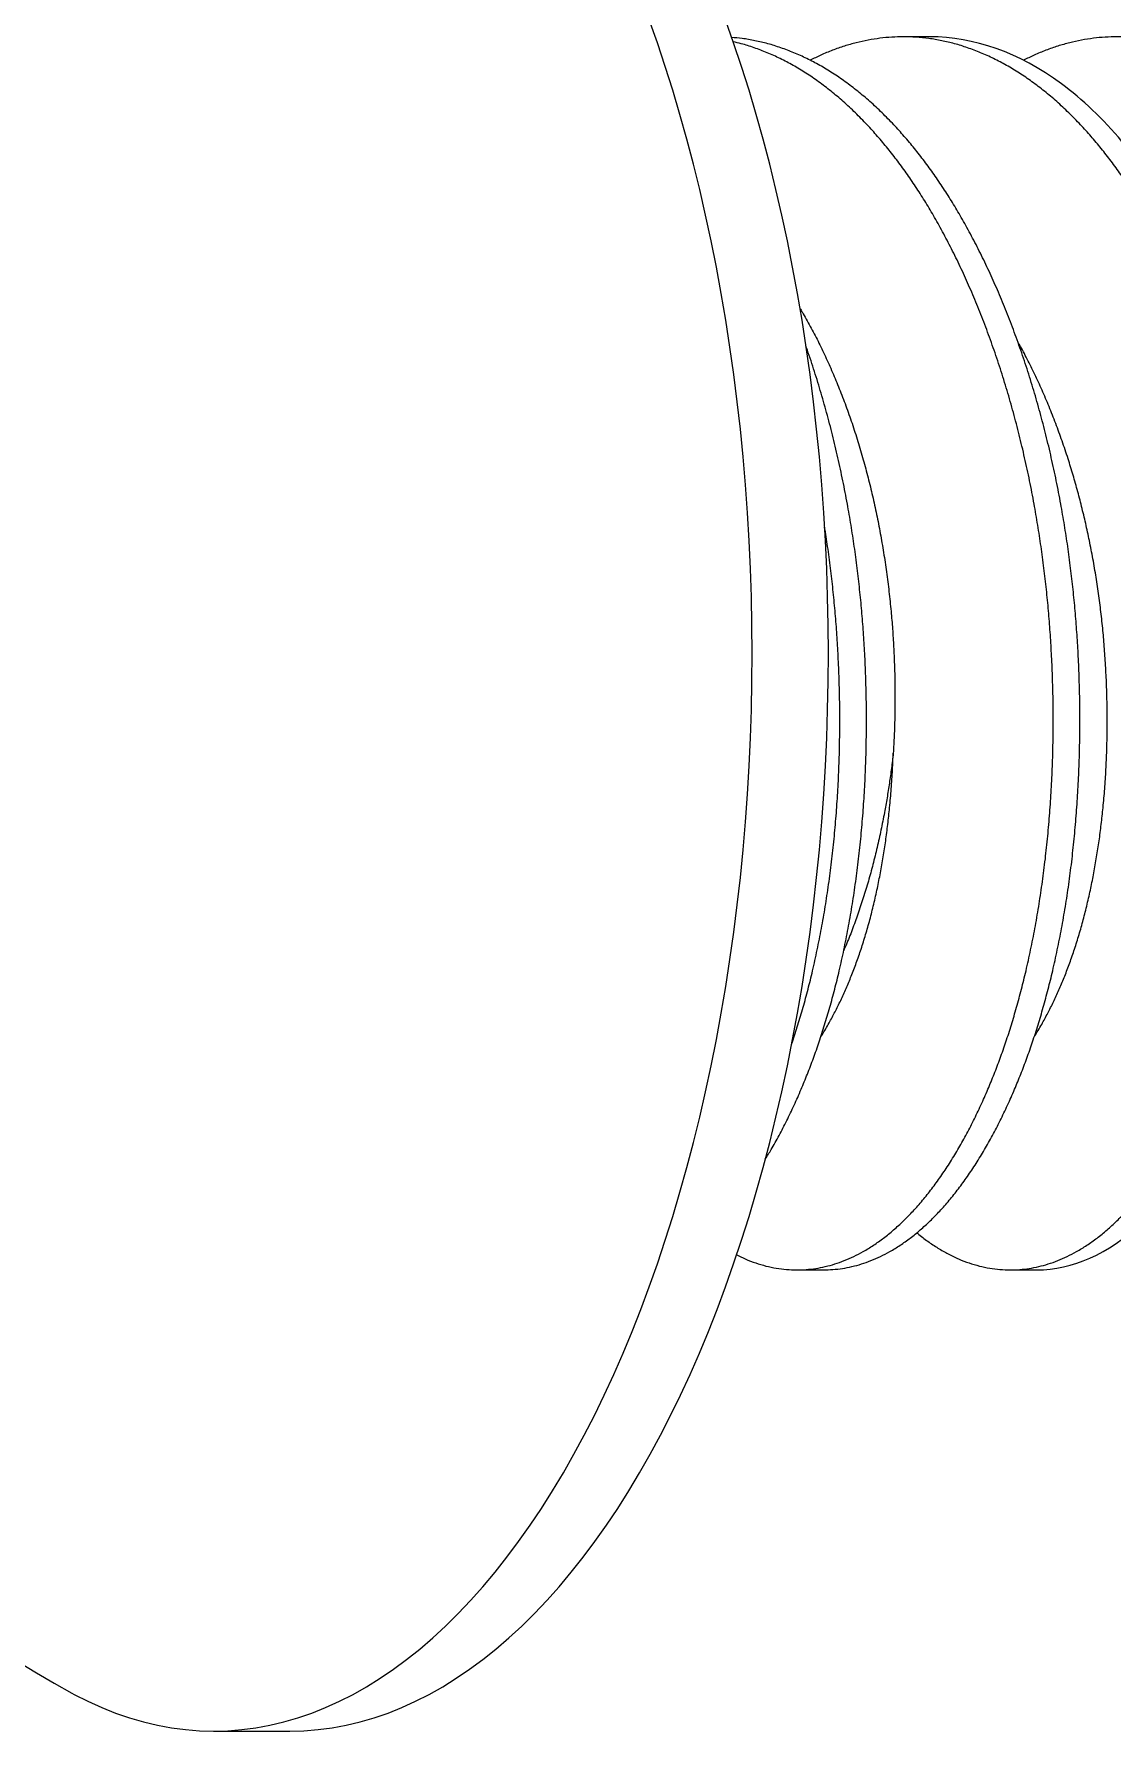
# Model space of a CAD drawing. Header units: inches. Extents: x 0.06 to 2.53, y 0.06 to 1.94.
# Drawn here: x 2.0474 to 2.1568, y 1.682 to 1.854 of the extents above; entities that cross this region are included whole.
import ezdxf

# ---------------------------------------------------------------- set-up
doc = ezdxf.new("R2010")
doc.units = ezdxf.units.IN
doc.header["$LTSCALE"] = 0.23521
doc.header["$MEASUREMENT"] = 0
doc.linetypes.add('SLD-Solid', pattern=[0])

msp = doc.modelspace()

# ---------------------------------------------------------------- linework, layer by layer
at = {"color": 7, "linetype": 'SLD-Solid', "lineweight": 25}
for p, q in [((2.138324429828597, 1.853733443696613), (2.135618042910482, 1.853733443696613)), ((2.124792495238018, 1.728730786440177), (2.127498882156134, 1.728730786440177)), ((2.146443590582945, 1.728730786440177), (2.149149977501061, 1.728730786440177)), ((2.065638609742058, 1.68197979262627), (2.073371143793818, 1.68197979262627))]:
    msp.add_line(p, q, dxfattribs=at)
at = {"color": 7, "linetype": 'SLD-Solid', "lineweight": 25, "flags": 128}
for points in [[(2.120264770963121, 1.791232115068395), (2.120246051941989, 1.794092007465478), (2.120189907707676, 1.796949939835166), (2.120096376738636, 1.799803953493371), (2.119965523136322, 1.802652092441693), (2.119797436581258, 1.805492404707963), (2.119592232271572, 1.808322943684032), (2.119350050844047, 1.811141769459873), (2.119071058277739, 1.813946950153104), (2.118755445780213, 1.816736563233), (2.118403429656513, 1.819508696838099), (2.118015251160905, 1.822261451086499), (2.117591176331539, 1.824992939377943), (2.117131495808122, 1.827701289686796), (2.116636524632723, 1.830384645845041), (2.11610660203386, 1.833041168814405), (2.115542091194012, 1.83566903794674), (2.114943379000712, 1.838266452231808), (2.114310875781391, 1.840831631531602), (2.113645015022159, 1.843362817800362), (2.112946253070723, 1.845858276289458), (2.112215068823618, 1.84831629673629), (2.111451963398005, 1.850735194536425), (2.110657459788224, 1.853113311898138), (2.109832102507363, 1.855449018978578), (2.108976457214076, 1.857740715000785), (2.108091110324904, 1.859986829350776), (2.107176668612383, 1.862185822653973), (2.106233758789185, 1.864336187830208), (2.105263027078602, 1.866436451126601), (2.104265138771661, 1.868485173127601), (2.103240777771161, 1.870480949741483), (2.102190646122965, 1.872422413162648), (2.101115463534847, 1.874308232809045), (2.100015966883249, 1.876137116234087), (2.098892909708253, 1.87790781001243), (2.09774706169715, 1.879619100599006), (2.096579208156929, 1.881269815160727), (2.095390149476073, 1.882858822380289), (2.094180700576005, 1.884385033231515), (2.09295169035259, 1.885847401725724), (2.091703961108042, 1.887244925628597), (2.090438367973662, 1.88857664714706), (2.089155778323764, 1.889841653585703), (2.087857071181231, 1.891039077972303), (2.086543136615064, 1.892168099651998), (2.085214875130382, 1.893227944849724), (2.083873197051259, 1.894217887200523), (2.082519021896832, 1.895137248247357), (2.081153277751111, 1.895985397906088), (2.07977690062691, 1.896761754897304), (2.078390833824361, 1.897465787144705), (2.076996027284413, 1.898097012139756), (2.075593436937797, 1.898654997272374), (2.074184024049877, 1.899139360127422), (2.072768754561842, 1.899549768746794), (2.071348598428707, 1.899885941856923), (2.069924528954546, 1.90014764906155), (2.068497522125444, 1.900334710999631), (2.0670685559406, 1.900446999468257), (2.065638609742058, 1.90048443751052), (2.064208663543517, 1.900446999468257), (2.062779697358673, 1.900334710999631), (2.06135269052957, 1.90014764906155), (2.05992862105541, 1.899885941856923), (2.058508464922275, 1.899549768746794), (2.05709319543424, 1.899139360127422), (2.055683782546319, 1.898654997272374), (2.054281192199704, 1.898097012139756), (2.052886385659756, 1.897465787144705), (2.051500318857206, 1.896761754897304), (2.051253740071684, 1.896628377133344)], [(2.12799730501488, 1.791232115068395), (2.127978585993749, 1.794092007465478), (2.127922441759436, 1.796949939835166), (2.127828910790396, 1.799803953493371), (2.127698057188082, 1.802652092441693), (2.127529970633018, 1.805492404707963), (2.127324766323331, 1.808322943684032), (2.127082584895807, 1.811141769459873), (2.126803592329498, 1.813946950153104), (2.126487979831973, 1.816736563233), (2.126135963708272, 1.819508696838099), (2.125747785212664, 1.822261451086499), (2.125323710383299, 1.824992939377943), (2.124864029859882, 1.827701289686796), (2.124369058684482, 1.830384645845041), (2.123839136085619, 1.833041168814405), (2.123274625245772, 1.83566903794674), (2.122675913052472, 1.838266452231808), (2.12204340983315, 1.840831631531602), (2.121377549073919, 1.843362817800362), (2.120678787122482, 1.845858276289458), (2.119947602875377, 1.84831629673629), (2.119184497449765, 1.850735194536425), (2.118389993839984, 1.853113311898138), (2.117564636559123, 1.855449018978578), (2.116708991265835, 1.857740715000785), (2.115823644376664, 1.859986829350776), (2.114909202664143, 1.862185822653973), (2.113966292840944, 1.864336187830208), (2.112995561130362, 1.866436451126601), (2.111997672823421, 1.868485173127601), (2.110973311822921, 1.870480949741483), (2.109923180174724, 1.872422413162648), (2.108847997586607, 1.874308232809045), (2.107748500935008, 1.876137116234087), (2.106625443760012, 1.87790781001243), (2.105479595748909, 1.879619100599006), (2.104311742208689, 1.881269815160727), (2.103122683527832, 1.882858822380289), (2.101913234627765, 1.884385033231515), (2.100684224404349, 1.885847401725724), (2.099436495159801, 1.887244925628597), (2.098170902025421, 1.88857664714706), (2.096888312375524, 1.889841653585703), (2.09558960523299, 1.891039077972303), (2.094275670666823, 1.892168099651998), (2.092947409182141, 1.893227944849724), (2.091605731103018, 1.894217887200523), (2.090251555948592, 1.895137248247357), (2.08888581180287, 1.895985397906088), (2.087509434678669, 1.896761754897304), (2.08612336787612, 1.897465787144705), (2.084728561336172, 1.898097012139756), (2.083325970989557, 1.898654997272374), (2.081916558101636, 1.899139360127422), (2.080501288613601, 1.899549768746794), (2.079081132480467, 1.899885941856923), (2.077657063006306, 1.90014764906155), (2.076230056177204, 1.900334710999631), (2.074801089992359, 1.900446999468257), (2.073371143793818, 1.90048443751052)], [(2.051253740071684, 1.685835853003446), (2.051500318857207, 1.685702475239486), (2.052886385659757, 1.684998442992085), (2.054281192199705, 1.684367217997035), (2.05568378254632, 1.683809232864416), (2.057093195434241, 1.683324870009368), (2.058508464922275, 1.682914461389996), (2.05992862105541, 1.682578288279867), (2.061352690529571, 1.68231658107524), (2.062779697358673, 1.682129519137159), (2.064208663543518, 1.682017230668534), (2.065638609742059, 1.681979792626271), (2.067068555940601, 1.682017230668534), (2.068497522125444, 1.682129519137159), (2.069924528954547, 1.68231658107524), (2.071348598428707, 1.682578288279868), (2.072768754561843, 1.682914461389996), (2.074184024049877, 1.683324870009368), (2.075593436937798, 1.683809232864417), (2.076996027284414, 1.684367217997035), (2.078390833824361, 1.684998442992085), (2.079776900626911, 1.685702475239486), (2.081153277751111, 1.686478832230703), (2.082519021896833, 1.687326981889433), (2.083873197051259, 1.688246342936268), (2.085214875130382, 1.689236285287067), (2.086543136615064, 1.690296130484793), (2.087857071181231, 1.691425152164488), (2.089155778323765, 1.692622576551088), (2.090438367973662, 1.693887582989732), (2.091703961108042, 1.695219304508194), (2.09295169035259, 1.696616828411067), (2.094180700576006, 1.698079196905276), (2.095390149476074, 1.699605407756503), (2.09657920815693, 1.701194414976064), (2.09774706169715, 1.702845129537786), (2.098892909708254, 1.704556420124361), (2.100015966883249, 1.706327113902704), (2.101115463534847, 1.708155997327746), (2.102190646122965, 1.710041816974143), (2.103240777771162, 1.711983280395308), (2.104265138771662, 1.71397905700919), (2.105263027078603, 1.71602777901019), (2.106233758789185, 1.718128042306584), (2.107176668612384, 1.720278407482818), (2.108091110324905, 1.722477400786015), (2.108976457214076, 1.724723515136007), (2.109832102507364, 1.727015211158213), (2.110657459788225, 1.729350918238654), (2.111451963398005, 1.731729035600367), (2.112215068823618, 1.734147933400502), (2.112946253070723, 1.736605953847334), (2.11364501502216, 1.739101412336429), (2.114310875781391, 1.74163259860519), (2.114943379000712, 1.744197777904984), (2.115542091194012, 1.746795192190052), (2.11610660203386, 1.749423061322386), (2.116636524632723, 1.75207958429175), (2.117131495808122, 1.754762940449995), (2.117591176331539, 1.757471290758849), (2.118015251160905, 1.760202779050292), (2.118403429656513, 1.762955533298693), (2.118755445780213, 1.765727666903792), (2.119071058277739, 1.768517279983687), (2.119350050844047, 1.771322460676918), (2.119592232271572, 1.77414128645276), (2.119797436581258, 1.776971825428829), (2.119965523136322, 1.779812137695099), (2.120096376738636, 1.782660276643421), (2.120189907707676, 1.785514290301625), (2.120246051941989, 1.788372222671314), (2.120264770963121, 1.791232115068395)], [(2.073371143793818, 1.681979792626271), (2.07480108999236, 1.682017230668534), (2.076230056177204, 1.682129519137159), (2.077657063006307, 1.68231658107524), (2.079081132480467, 1.682578288279868), (2.080501288613602, 1.682914461389996), (2.081916558101637, 1.683324870009368), (2.083325970989558, 1.683809232864417), (2.084728561336173, 1.684367217997035), (2.086123367876121, 1.684998442992085), (2.08750943467867, 1.685702475239486), (2.088885811802871, 1.686478832230703), (2.090251555948592, 1.687326981889433), (2.091605731103019, 1.688246342936268), (2.092947409182142, 1.689236285287067), (2.094275670666824, 1.690296130484793), (2.095589605232991, 1.691425152164488), (2.096888312375525, 1.692622576551088), (2.098170902025422, 1.693887582989732), (2.099436495159802, 1.695219304508194), (2.10068422440435, 1.696616828411067), (2.101913234627765, 1.698079196905276), (2.103122683527833, 1.699605407756503), (2.10431174220869, 1.701194414976064), (2.10547959574891, 1.702845129537786), (2.106625443760013, 1.704556420124361), (2.107748500935009, 1.706327113902704), (2.108847997586607, 1.708155997327746), (2.109923180174724, 1.710041816974143), (2.110973311822921, 1.711983280395308), (2.111997672823421, 1.71397905700919), (2.112995561130362, 1.71602777901019), (2.113966292840944, 1.718128042306584), (2.114909202664143, 1.720278407482818), (2.115823644376664, 1.722477400786015), (2.116708991265835, 1.724723515136007), (2.117564636559123, 1.727015211158213), (2.118389993839984, 1.729350918238654), (2.119184497449765, 1.731729035600367), (2.119947602875378, 1.734147933400502), (2.120678787122483, 1.736605953847334), (2.121377549073919, 1.739101412336429), (2.12204340983315, 1.74163259860519), (2.122675913052472, 1.744197777904984), (2.123274625245772, 1.746795192190052), (2.123839136085619, 1.749423061322386), (2.124369058684482, 1.75207958429175), (2.124864029859882, 1.754762940449995), (2.125323710383299, 1.757471290758849), (2.125747785212664, 1.760202779050292), (2.126135963708272, 1.762955533298693), (2.126487979831973, 1.765727666903792), (2.126803592329498, 1.768517279983687), (2.127082584895807, 1.771322460676918), (2.127324766323331, 1.77414128645276), (2.127529970633018, 1.776971825428829), (2.127698057188081, 1.779812137695099), (2.127828910790395, 1.782660276643421), (2.127922441759436, 1.785514290301625), (2.127978585993748, 1.788372222671314), (2.12799730501488, 1.791232115068395)]]:
    msp.add_lwpolyline(points, dxfattribs=at)
at = {"color": 7, "linetype": 'SLD-Solid', "lineweight": 25}
msp.add_arc((2.108793218753181, 1.791232115068395), 0.1200798220526739, 118.6316588245728, 241.3683411754282, dxfattribs=at)
for points, knots in [([(2.127498882156134, 1.728730786440177), (2.127819633864622, 1.728737908866927), (2.128463163213691, 1.728752198707103), (2.129428062466508, 1.728868258981558), (2.130394596581749, 1.729054941476572), (2.131360825964454, 1.729319946139515), (2.132324968190833, 1.729662040699051), (2.13328516561213, 1.730082051768825), (2.134271492420527, 1.730596540053677), (2.135280990641066, 1.731214538029962), (2.13631014244951, 1.731944879608303), (2.137325114332552, 1.732767150870855), (2.138323522537746, 1.733679726155014), (2.139303056317544, 1.734680561969514), (2.140261492699692, 1.735767209482977), (2.141196713935866, 1.736936835041132), (2.142106723276893, 1.738186244368461), (2.14298965701696, 1.739511909682486), (2.143838756180271, 1.740901742267017), (2.144653045544986, 1.742350190867917), (2.145431836165652, 1.74385167401069), (2.14617873415152, 1.745410687836781), (2.146877354646188, 1.746986718757266), (2.147530034113833, 1.748578127279768), (2.148138963536256, 1.750185053163842), (2.148721630340122, 1.751850707670297), (2.149276358143702, 1.753572915782848), (2.149801741987041, 1.755349251175696), (2.150296409155704, 1.757177041338055), (2.150774577274077, 1.759116154114254), (2.151231011347625, 1.761168587877043), (2.15166015473375, 1.76333534273835), (2.152046603416298, 1.765547850080331), (2.152389339321157, 1.767801140679913), (2.152687544544412, 1.770090050158378), (2.152940606337189, 1.772409252442751), (2.153148121536781, 1.774753302451162), (2.1533098985491, 1.777116678395191), (2.153425955207687, 1.779493823182781), (2.153496104012822, 1.781865095636485), (2.153521686699753, 1.784224859752069), (2.153504267235962, 1.78656781897808), (2.153444596505004, 1.788903263422286), (2.153346457223099, 1.791174329018914), (2.153211315675634, 1.793386856855215), (2.153039943832212, 1.795547558768616), (2.152828683136446, 1.797715325336465), (2.152577127272008, 1.799886199156817), (2.152285210753674, 1.802056138999336), (2.151952965341168, 1.804221035973692), (2.151568132360266, 1.806448861113911), (2.151126340747953, 1.808733444616878), (2.150623365501144, 1.811067356646314), (2.150073858439152, 1.813374043408828), (2.149478949581423, 1.815648102214306), (2.14883997994747, 1.817884273237009), (2.148158492667397, 1.820077473045393), (2.147436220247182, 1.822222834800709), (2.146675070431693, 1.824315743786226), (2.145877108972593, 1.826351868870585), (2.145049465303849, 1.828315521950151), (2.144195149460434, 1.830204283765514), (2.143317217724344, 1.832016245336252), (2.142412707106629, 1.833760048717327), (2.141505441717403, 1.835395789564632), (2.140593627748435, 1.836933367915354), (2.139674710195769, 1.838382135981457), (2.138724534559479, 1.839782166355319), (2.137744222763589, 1.841130037441691), (2.136735227429516, 1.842422460403734), (2.135699081267041, 1.8436562969034), (2.134601939121469, 1.844867804656066), (2.133442928707876, 1.846046259863547), (2.132221747071319, 1.847180155062914), (2.130977121901926, 1.848229795367612), (2.129711855404962, 1.849192509785308), (2.128428848932876, 1.850066022900538), (2.127131084273472, 1.850848476490391), (2.125821599609825, 1.851538415154455), (2.124503466552838, 1.852134900445364), (2.12317976510902, 1.852637119249829), (2.121861402419847, 1.853043432532806), (2.120551425490004, 1.853352738278953), (2.119330816669742, 1.853566165366492), (2.118544436266513, 1.853635469008788), (2.118191635673078, 1.853666561296985)], [0, 0, 0, 0, 0.01110411175106852, 0.02227835929800075, 0.03351660974475696, 0.04481250193902134, 0.05615946567278182, 0.06755074273090331, 0.0789794096393676, 0.09158555507721969, 0.1042188286976261, 0.1168695427506606, 0.1295279281450013, 0.1421841799017092, 0.1548285030299812, 0.167451158285354, 0.1800425072733966, 0.1925930563763529, 0.2050934990058643, 0.2173131875974047, 0.2294674305855951, 0.2415481525184462, 0.253547584779894, 0.2646516965309625, 0.2758259440778947, 0.2870641945246509, 0.2983600867189153, 0.3097070504526758, 0.3210983275107972, 0.3325269944192616, 0.3451331398571136, 0.35776641347752, 0.3704171275305545, 0.3830755129248952, 0.3957317646816026, 0.4083760878098746, 0.4209987430652474, 0.43359009205329, 0.4461406411562463, 0.4586410837857577, 0.4708607723772986, 0.4830150153654894, 0.4950957372983409, 0.5070951695597878, 0.5181992813108564, 0.5293735288577887, 0.5406117793045448, 0.5519076714988093, 0.5632546352325698, 0.5746459122906913, 0.5860745791991556, 0.5986807246370077, 0.6113139982574141, 0.6239647123104486, 0.6366230977047893, 0.6492793494614967, 0.6619236725897686, 0.6745463278451415, 0.687137676833184, 0.6996882259361404, 0.7121886685656518, 0.7244083571571925, 0.7365626001453831, 0.7486433220782343, 0.7606427543396819, 0.7717468660907505, 0.7829211136376826, 0.7941593640844389, 0.8054552562787032, 0.8168022200124636, 0.8281934970705851, 0.8396221639790495, 0.8522283094169016, 0.8648615830373081, 0.8775122970903425, 0.8901706824846831, 0.9028269342413906, 0.9154712573696625, 0.9280939126250354, 0.9406852616130779, 0.9532358107160341, 0.9657362533455456, 0.9779559419370863, 0.990110184925277, 1, 1, 1, 1]), ([(2.118696037612111, 1.730255559514839), (2.118984713545362, 1.730112742937322), (2.119622475187241, 1.729797223268121), (2.120613736506892, 1.729422838110048), (2.121663282487585, 1.729109468216721), (2.122707636548169, 1.72889046093024), (2.123750337897379, 1.728759653062252), (2.124766625257028, 1.728717468887168), (2.125756778353212, 1.728755523355753), (2.126721674992159, 1.728867360242388), (2.127688209813864, 1.729055184213445), (2.1286544390058, 1.729319880639789), (2.129618581283644, 1.729662058353491), (2.13057877869108, 1.730082047028752), (2.131565105503288, 1.730596541472075), (2.132574603722706, 1.731214537633358), (2.13360375553146, 1.731944879714831), (2.134618727414418, 1.732767150842275), (2.135617135619634, 1.733679726162672), (2.136596669399427, 1.734680561967464), (2.137555105781577, 1.735767209483525), (2.13849032701775, 1.736936835040986), (2.139400336358777, 1.7381862443685), (2.140283270098844, 1.739511909682475), (2.141132369262155, 1.74090174226702), (2.14194665862687, 1.742350190867916), (2.142725449247536, 1.74385167401069), (2.143472347233404, 1.745410687836782), (2.144170967728073, 1.746986718757266), (2.144823647195718, 1.748578127279768), (2.14543257661814, 1.750185053163842), (2.146015243422006, 1.751850707670297), (2.146569971225586, 1.753572915782848), (2.147095355068926, 1.755349251175696), (2.147590022237589, 1.757177041338055), (2.148068190355962, 1.759116154114254), (2.148524624429509, 1.761168587877043), (2.148953767815634, 1.76333534273835), (2.149340216498182, 1.765547850080331), (2.149682952403042, 1.767801140679913), (2.149981157626296, 1.770090050158378), (2.150234219419073, 1.772409252442751), (2.150441734618665, 1.774753302451162), (2.150603511630984, 1.777116678395191), (2.150719568289571, 1.779493823182781), (2.150789717094706, 1.781865095636485), (2.150815299781637, 1.784224859752069), (2.150797880317846, 1.78656781897808), (2.150738209586887, 1.788903263422286), (2.150640070304983, 1.791174329018914), (2.150504928757518, 1.793386856855215), (2.150333556914096, 1.795547558768616), (2.15012229621833, 1.797715325336465), (2.149870740353892, 1.799886199156817), (2.149578823835558, 1.802056138999336), (2.149246578423051, 1.804221035973692), (2.148861745442151, 1.806448861113911), (2.148419953829837, 1.808733444616878), (2.147916978583027, 1.811067356646314), (2.147367471521036, 1.813374043408828), (2.146772562663307, 1.815648102214306), (2.146133593029354, 1.817884273237009), (2.145452105749281, 1.820077473045393), (2.144729833329067, 1.822222834800709), (2.143968683513577, 1.824315743786226), (2.143170722054477, 1.826351868870585), (2.142343078385733, 1.828315521950151), (2.141488762542318, 1.830204283765515), (2.140610830806228, 1.832016245336252), (2.139706320188513, 1.833760048717327), (2.138799054799287, 1.835395789564631), (2.13788724083032, 1.836933367915359), (2.136968323277652, 1.838382135981438), (2.136018147641368, 1.839782166355392), (2.135037835845458, 1.841130037441417), (2.134028840511455, 1.842422460404766), (2.132992694348721, 1.843656296899526), (2.131895552204152, 1.844867804671207), (2.130736541786433, 1.846046259800469), (2.129515360165616, 1.847180155298252), (2.128270734937416, 1.848229794488014), (2.127005468660087, 1.84919251306977), (2.125722461368615, 1.85006601065025), (2.124424699762537, 1.85084852212822), (2.123115203734239, 1.851538245329444), (2.1217971129285, 1.852135531663321), (2.120473254583069, 1.852634775764411), (2.119322411936553, 1.852999195271207), (2.118611673697224, 1.8531601439892), (2.118345194757873, 1.853220488911264)], [0, 0, 0, 0, 0.009896567658977997, 0.02186414076187403, 0.03356292782471269, 0.04519905910282684, 0.05676480338501989, 0.06825272321620049, 0.07888348830686218, 0.08958139944098853, 0.1003405851559551, 0.111154955462982, 0.1220182202292302, 0.1329239093291152, 0.1438653944228369, 0.1559341644291935, 0.16802890619651, 0.1801403449447743, 0.1922591280200037, 0.2043758684104175, 0.2164811886665965, 0.2285657647091033, 0.2406203690094919, 0.2526359126444441, 0.2646034857473402, 0.2763022728101787, 0.2879384040882929, 0.2995041483704859, 0.3109920682016665, 0.3216228332923287, 0.3323207444264554, 0.3430799301414224, 0.3538943004484497, 0.3647575652146983, 0.3756632543145837, 0.3866047394083029, 0.3986735094146595, 0.410768251181976, 0.4228796899302403, 0.4349984730054697, 0.4471152133958831, 0.4592205336520621, 0.4713051096945688, 0.4833597139949575, 0.4953752576299096, 0.5073428307328053, 0.519041617795644, 0.5306777490737581, 0.5422434933559511, 0.5537314131871326, 0.5643621782777947, 0.5750600894119214, 0.5858192751268885, 0.5966336454339158, 0.6074969102001645, 0.6184025993000499, 0.6293440843937691, 0.6414128544001256, 0.6535075961674421, 0.6656190349157065, 0.6777378179909358, 0.6898545583813492, 0.7019598786375282, 0.714044454680035, 0.7260990589804236, 0.7381146026153758, 0.7500821757182714, 0.7617809627811102, 0.7734170940592242, 0.7849828383414172, 0.7964707581725986, 0.8071015232632608, 0.8177994343973874, 0.8285586201123546, 0.8393729904193817, 0.8502362551856304, 0.8611419442855158, 0.872083429379235, 0.8841521993855916, 0.8962469411529083, 0.9083583799011724, 0.9204771629764017, 0.9325939033668151, 0.9446992236229942, 0.9567837996655009, 0.9688384039658895, 0.9808539476008418, 0.9928215207037374, 0.9999999999999999, 0.9999999999999999, 0.9999999999999999, 0.9999999999999999]), ([(2.136966730436483, 1.732494085119327), (2.136997836303413, 1.732466949384195), (2.137363713999686, 1.732147769716932), (2.138079592518505, 1.731621632900568), (2.139112745407254, 1.730924236876725), (2.1401583653383, 1.730329780617539), (2.141211708346884, 1.729826879437789), (2.142264643891205, 1.729421267800852), (2.143314427425987, 1.729109882543364), (2.144358718718598, 1.728890350864447), (2.145401436745978, 1.728759682333537), (2.14641771974348, 1.728717461715084), (2.14740787392211, 1.72875552522691), (2.14837277027654, 1.728867359736566), (2.149339305175143, 1.729055184350061), (2.150305534346314, 1.729319880602925), (2.15126967662976, 1.729662058363427), (2.152229874035688, 1.730082047026084), (2.153216200848311, 1.730596541472873), (2.154225699067605, 1.731214537633134), (2.155254850876394, 1.731944879714891), (2.156269822759343, 1.732767150842259), (2.157268230964561, 1.733679726162677), (2.158247764744353, 1.734680561967463), (2.159206201126503, 1.735767209483525), (2.160141422362677, 1.736936835040986), (2.161051431703704, 1.7381862443685), (2.161934365443771, 1.739511909682475), (2.162783464607082, 1.74090174226702), (2.163597753971797, 1.742350190867916), (2.164376544592463, 1.74385167401069), (2.165123442578331, 1.745410687836782), (2.165822063072999, 1.746986718757266), (2.166474742540644, 1.748578127279768), (2.167083671963066, 1.750185053163842), (2.167666338766932, 1.751850707670297), (2.168221066570513, 1.753572915782848), (2.168746450413852, 1.755349251175696), (2.169241117582515, 1.757177041338055), (2.169719285700888, 1.759116154114254), (2.170175719774436, 1.761168587877043), (2.170604863160561, 1.76333534273835), (2.170991311843109, 1.765547850080331), (2.171334047747968, 1.767801140679913), (2.171632252971222, 1.770090050158378), (2.171885314763999, 1.772409252442751), (2.172092829963591, 1.774753302451162), (2.172254606975911, 1.777116678395191), (2.172370663634497, 1.779493823182781), (2.172440812439632, 1.781865095636485), (2.172466395126563, 1.784224859752069), (2.172448975662773, 1.78656781897808), (2.172389304931814, 1.788903263422286), (2.17229116564991, 1.791174329018914), (2.172156024102445, 1.793386856855215), (2.171984652259023, 1.795547558768616), (2.171773391563257, 1.797715325336465), (2.171521835698818, 1.799886199156817), (2.171229919180485, 1.802056138999336), (2.170897673767978, 1.804221035973692), (2.170512840787077, 1.806448861113911), (2.170071049174763, 1.808733444616878), (2.169568073927954, 1.811067356646314), (2.169018566865963, 1.813374043408828), (2.168423658008233, 1.815648102214306), (2.167784688374281, 1.817884273237009), (2.167103201094208, 1.820077473045393), (2.166380928673993, 1.822222834800709), (2.165619778858504, 1.824315743786226), (2.164821817399404, 1.826351868870585), (2.16399417373066, 1.828315521950151), (2.163139857887244, 1.830204283765514), (2.162261926151155, 1.832016245336252), (2.16135741553344, 1.833760048717327), (2.160450150144213, 1.835395789564632), (2.159538336175246, 1.836933367915354), (2.15861941862258, 1.838382135981458), (2.15766924298629, 1.839782166355315), (2.156688931190399, 1.841130037441705), (2.155679935856327, 1.842422460403681), (2.154643789693853, 1.843656296903598), (2.153546647548279, 1.844867804655292), (2.152387637134692, 1.846046259866772), (2.15116645549811, 1.847180155050879), (2.149921830328811, 1.848229795412592), (2.1486565638315, 1.84919250961735), (2.147373557360707, 1.850066023526983), (2.146075792696482, 1.850848474156601), (2.144766308050781, 1.851538423838831), (2.143448174927073, 1.852134868166645), (2.142124473731023, 1.852637239089115), (2.140806110128226, 1.853042991448377), (2.139496136525548, 1.853354339922561), (2.138197466754916, 1.853573881271326), (2.13690474080197, 1.853704547414991), (2.135649958169195, 1.853746768000441), (2.134427584215614, 1.853708706778078), (2.133231779860723, 1.853596863221875), (2.13203054362683, 1.853409072838191), (2.130825916151704, 1.85314424781643), (2.129620054066363, 1.852802553861011), (2.128415596704102, 1.852380749186129), (2.127254540255128, 1.851906531645686), (2.126500892936598, 1.851530375828392), (2.126143903757285, 1.851352197583465)], [0, 0, 0, 0, 0.0009661791341778672, 0.01136452478852951, 0.02174505137659241, 0.03209983254629278, 0.04242106100593659, 0.05270108327169321, 0.06275022109222796, 0.0727455382378014, 0.08268039367747448, 0.09254839871378259, 0.1016801166397491, 0.1108695123267737, 0.1201115422488221, 0.129400975168139, 0.1387324079252797, 0.1481002827488818, 0.1574989059631979, 0.1678658553286977, 0.178255114169866, 0.1886587155460193, 0.1990686256235341, 0.2094767810557916, 0.2198751267101433, 0.2302556532982062, 0.2406104344679066, 0.2509316629275504, 0.261211685193307, 0.2712608230138417, 0.2812561401594152, 0.2911909955990883, 0.3010590006353964, 0.3101907185613633, 0.3193801142483882, 0.3286221441704371, 0.3379115770897543, 0.3472430098468954, 0.3566108846704979, 0.3660095078848118, 0.3763764572503117, 0.3867657160914799, 0.3971693174676332, 0.407579227545148, 0.4179873829774052, 0.4283857286317568, 0.4387662552198197, 0.4491210363895201, 0.4594422648491639, 0.4697222871149202, 0.4797714249354549, 0.4897667420810283, 0.4997015975207014, 0.5095696025570103, 0.5187013204829771, 0.5278907161700022, 0.537132746092051, 0.5464221790113681, 0.5557536117685093, 0.5651214865921118, 0.5745201098064256, 0.5848870591719255, 0.5952763180130938, 0.6056799193892471, 0.6160898294667618, 0.6264979848990191, 0.6368963305533707, 0.6472768571414336, 0.6576316383111339, 0.6679528667707777, 0.6782328890365339, 0.6882820268570687, 0.6982773440026421, 0.7082121994423152, 0.718080204478624, 0.7272119224045909, 0.7364013180916158, 0.7456433480136646, 0.7549327809329818, 0.7642642136901229, 0.7736320885137253, 0.7830307117280393, 0.7933976610935392, 0.8037869199347075, 0.8141905213108607, 0.8246004313883754, 0.8350085868206326, 0.8454069324749842, 0.8557874590630471, 0.8661422402327474, 0.8764634686923913, 0.8867434909581476, 0.8967926287786824, 0.9067879459242559, 0.916722801363929, 0.9265908064002377, 0.9357225243262042, 0.9449119200132289, 0.9541539499352772, 0.9634433828545941, 0.972774815611735, 0.982142690435337, 0.991541313649653, 1, 1, 1, 1]), ([(2.149149977501061, 1.728730786440177), (2.152719618748748, 1.728730786440177), (2.156396161646156, 1.730316663224792), (2.163115629404675, 1.736660170363253), (2.166139086873858, 1.741399422544289), (2.170943207598214, 1.752674580980138), (2.172845280838869, 1.759656601618229), (2.175079211683277, 1.774971182584912), (2.175404597225722, 1.783259374079453), (2.174571138732154, 1.799204856057337), (2.173310647489984, 1.807493047551878), (2.169201071195931, 1.822807628518561), (2.16636389225555, 1.829789649156652), (2.159892854544058, 1.841064807592501), (2.15593429137515, 1.845804059773537), (2.147339178166986, 1.852147566911998), (2.142727529569852, 1.853733443696613), (2.138324429828597, 1.853733443696613)], [0, 0, 0, 0, 0.125, 0.125, 0.25, 0.25, 0.375, 0.375, 0.5, 0.5, 0.625, 0.625, 0.75, 0.75, 0.875, 0.875, 1, 1, 1, 1]), ([(2.158617825781409, 1.732494085119327), (2.15864893164834, 1.732466949384195), (2.159014809344613, 1.732147769716932), (2.159730687863431, 1.731621632900568), (2.16076384075218, 1.730924236876725), (2.161809460683227, 1.730329780617539), (2.16286280369181, 1.729826879437789), (2.163915739236131, 1.729421267800852), (2.164965522770913, 1.729109882543364), (2.166009814063524, 1.728890350864447), (2.167052532090905, 1.728759682333537), (2.168068815088407, 1.728717461715084), (2.169058969267036, 1.72875552522691), (2.170023865621467, 1.728867359736566), (2.170990400520069, 1.729055184350061), (2.171956629691241, 1.729319880602925), (2.172920771974686, 1.729662058363427), (2.173880969380614, 1.730082047026084), (2.174867296193237, 1.730596541472873), (2.175876794412531, 1.731214537633134), (2.17690594622132, 1.731944879714891), (2.177920918104269, 1.732767150842259), (2.178919326309488, 1.733679726162677), (2.17989886008928, 1.734680561967463), (2.18085729647143, 1.735767209483525), (2.181792517707603, 1.736936835040986), (2.18270252704863, 1.7381862443685), (2.183585460788697, 1.739511909682475), (2.184434559952008, 1.74090174226702), (2.185248849316723, 1.742350190867916), (2.186027639937389, 1.74385167401069), (2.186774537923257, 1.745410687836782), (2.187473158417926, 1.746986718757266), (2.188125837885571, 1.748578127279768), (2.188734767307993, 1.750185053163842), (2.189317434111859, 1.751850707670297), (2.189872161915439, 1.753572915782848), (2.190397545758779, 1.755349251175696), (2.190892212927442, 1.757177041338055), (2.191370381045815, 1.759116154114254), (2.191826815119363, 1.761168587877043), (2.192255958505487, 1.76333534273835), (2.192642407188035, 1.765547850080331), (2.192985143092895, 1.767801140679913), (2.193283348316149, 1.770090050158378), (2.193536410108926, 1.772409252442751), (2.193743925308518, 1.774753302451162), (2.193905702320837, 1.777116678395191), (2.194021758979424, 1.779493823182781), (2.194091907784559, 1.781865095636485), (2.19411749047149, 1.784224859752069), (2.1941000710077, 1.78656781897808), (2.194040400276741, 1.788903263422286), (2.193942260994837, 1.791174329018914), (2.193807119447371, 1.793386856855215), (2.193635747603949, 1.795547558768616), (2.193424486908184, 1.797715325336465), (2.193172931043745, 1.799886199156817), (2.192881014525411, 1.802056138999336), (2.192548769112905, 1.804221035973692), (2.192163936132004, 1.806448861113911), (2.19172214451969, 1.808733444616878), (2.191219169272881, 1.811067356646314), (2.190669662210889, 1.813374043408828), (2.19007475335316, 1.815648102214306), (2.189435783719208, 1.817884273237009), (2.188754296439134, 1.820077473045393), (2.188032024018919, 1.822222834800709), (2.18727087420343, 1.824315743786226), (2.186472912744331, 1.826351868870585), (2.185645269075586, 1.828315521950151), (2.184790953232171, 1.830204283765514), (2.183913021496081, 1.832016245336252), (2.183008510878366, 1.833760048717327), (2.18210124548914, 1.835395789564632), (2.181189431520173, 1.836933367915354), (2.180270513967506, 1.838382135981458), (2.179320338331217, 1.839782166355315), (2.178340026535326, 1.841130037441705), (2.177331031201254, 1.842422460403681), (2.176294885038779, 1.843656296903598), (2.175197742893205, 1.844867804655292), (2.174038732479618, 1.846046259866772), (2.172817550843036, 1.847180155050879), (2.171572925673737, 1.848229795412592), (2.170307659176426, 1.84919250961735), (2.169024652705634, 1.850066023526983), (2.167726888041408, 1.850848474156601), (2.166417403395708, 1.851538423838831), (2.165099270272, 1.852134868166645), (2.163775569075949, 1.852637239089115), (2.162457205473152, 1.853042991448377), (2.161147231870475, 1.853354339922561), (2.159848562099843, 1.853573881271326), (2.158555836146897, 1.853704547414991), (2.157301053514121, 1.853746768000441), (2.156078679560541, 1.853708706778078), (2.154882875205649, 1.853596863221875), (2.153681638971757, 1.853409072838191), (2.152477011496631, 1.85314424781643), (2.15127114941129, 1.852802553861011), (2.150066692049028, 1.852380749186129), (2.148905635600055, 1.851906531645686), (2.148151988281525, 1.851530375828392), (2.147794999102212, 1.851352197583465)], [0, 0, 0, 0, 0.0009661791341778672, 0.01136452478852951, 0.02174505137659241, 0.03209983254629278, 0.04242106100593659, 0.05270108327169321, 0.06275022109222796, 0.0727455382378014, 0.08268039367747448, 0.09254839871378259, 0.1016801166397491, 0.1108695123267737, 0.1201115422488221, 0.129400975168139, 0.1387324079252797, 0.1481002827488818, 0.1574989059631979, 0.1678658553286977, 0.178255114169866, 0.1886587155460193, 0.1990686256235341, 0.2094767810557916, 0.2198751267101433, 0.2302556532982062, 0.2406104344679066, 0.2509316629275504, 0.261211685193307, 0.2712608230138417, 0.2812561401594152, 0.2911909955990883, 0.3010590006353964, 0.3101907185613633, 0.3193801142483882, 0.3286221441704371, 0.3379115770897543, 0.3472430098468954, 0.3566108846704979, 0.3660095078848118, 0.3763764572503117, 0.3867657160914799, 0.3971693174676332, 0.407579227545148, 0.4179873829774052, 0.4283857286317568, 0.4387662552198197, 0.4491210363895201, 0.4594422648491639, 0.4697222871149202, 0.4797714249354549, 0.4897667420810283, 0.4997015975207014, 0.5095696025570103, 0.5187013204829771, 0.5278907161700022, 0.537132746092051, 0.5464221790113681, 0.5557536117685093, 0.5651214865921118, 0.5745201098064256, 0.5848870591719255, 0.5952763180130938, 0.6056799193892471, 0.6160898294667618, 0.6264979848990191, 0.6368963305533707, 0.6472768571414336, 0.6576316383111339, 0.6679528667707777, 0.6782328890365339, 0.6882820268570687, 0.6982773440026421, 0.7082121994423152, 0.718080204478624, 0.7272119224045909, 0.7364013180916158, 0.7456433480136646, 0.7549327809329818, 0.7642642136901229, 0.7736320885137253, 0.7830307117280393, 0.7933976610935392, 0.8037869199347075, 0.8141905213108607, 0.8246004313883754, 0.8350085868206326, 0.8454069324749842, 0.8557874590630471, 0.8661422402327474, 0.8764634686923913, 0.8867434909581476, 0.8967926287786824, 0.9067879459242559, 0.916722801363929, 0.9265908064002377, 0.9357225243262042, 0.9449119200132289, 0.9541539499352772, 0.9634433828545941, 0.972774815611735, 0.982142690435337, 0.991541313649653, 1, 1, 1, 1]), ([(2.12511747083787, 1.826196424969723), (2.125190014686798, 1.826078996215837), (2.125551528251401, 1.82549380411436), (2.126163089472036, 1.82439051969507), (2.126952259285652, 1.822888273294385), (2.127703714708228, 1.821335030608781), (2.128425372246673, 1.819726479455452), (2.129117545638716, 1.818057356791518), (2.129776895193428, 1.816334308503976), (2.130403352533395, 1.814555482720688), (2.130992885252444, 1.81273013907113), (2.131536002397088, 1.810889086266108), (2.132032154007309, 1.80904218679469), (2.132483704642999, 1.807190092904937), (2.132897004354325, 1.805307614332768), (2.133272448486596, 1.803391062913682), (2.13360779190364, 1.801447866969441), (2.133902726817847, 1.799476564271422), (2.134155044467466, 1.797487463960062), (2.134356452003916, 1.795556538539083), (2.134511324953916, 1.793692999551165), (2.134624781710623, 1.79189651406265), (2.134702935509504, 1.790097107958861), (2.134747507589517, 1.788292178172612), (2.134758656682686, 1.786488067173027), (2.134734806177585, 1.784684242061771), (2.134678873759094, 1.782887538589802), (2.134612336163042, 1.781700457118727), (2.134579067363942, 1.781106916364027)], [0, 0, 0, 0, 0.01047635052972849, 0.05220763551871295, 0.09288733210747527, 0.1335670331364943, 0.1745439992434092, 0.2155209690203917, 0.2569578594837323, 0.2983947527061742, 0.34014564052629, 0.3818965299620116, 0.4217973300656515, 0.4616981304508492, 0.5018789166572719, 0.5420597020456832, 0.5826734181215322, 0.6232871321752044, 0.6641963694042093, 0.7051056033707784, 0.7415773793544783, 0.7780491526085899, 0.8147370148320517, 0.8514247029418758, 0.8884521040959744, 0.9254795082575197, 0.9627397529257757, 1, 1, 1, 1]), ([(2.12160171167326, 1.739962454090405), (2.121798742982073, 1.740280177869412), (2.122275592186788, 1.741049123334227), (2.123001372987318, 1.742351913952432), (2.12378089415718, 1.743851216273616), (2.124527598027755, 1.745410809568994), (2.125226269292939, 1.746986688930302), (2.125878936162135, 1.748578135061456), (2.126487868896008, 1.750185051060249), (2.127070534804871, 1.751850708238448), (2.127625262850132, 1.753572915629539), (2.128150646628272, 1.755349251217018), (2.128645313814495, 1.75717704132696), (2.129123481928039, 1.759116154117574), (2.12957991600301, 1.761168587876115), (2.13000905938874, 1.763335342738599), (2.130395508071394, 1.765547850080264), (2.130738243976225, 1.767801140679931), (2.131036449199487, 1.770090050158373), (2.131289510992262, 1.772409252442752), (2.131497026191854, 1.774753302451162), (2.131658803204174, 1.777116678395191), (2.13177485986276, 1.779493823182781), (2.131845008667896, 1.781865095636486), (2.131870591354824, 1.784224859752067), (2.131853171891043, 1.786567818978088), (2.131793501160052, 1.788903263422256), (2.131695361878264, 1.791174329019023), (2.131560220330394, 1.793386856854839), (2.131388848488468, 1.795547558770033), (2.131177587787068, 1.797715325331131), (2.130926031943819, 1.799886199176872), (2.130634115345877, 1.802056138924002), (2.130301870232187, 1.804221036256407), (2.129917036093189, 1.806448860008976), (2.129475249244592, 1.808733449219899), (2.128972255823531, 1.811067339472674), (2.128422816664043, 1.813374107596988), (2.127827654204106, 1.815647862532491), (2.127189630677473, 1.817885167195198), (2.126504617858027, 1.82007414264934), (2.126015917895746, 1.821563421270251), (2.125744600019852, 1.822307893404521), (2.125728002156138, 1.822353436467185)], [0, 0, 0, 0, 0.01796773965626601, 0.04348497920052507, 0.06886555477619836, 0.09409260316772228, 0.119149901896468, 0.1423375860469786, 0.1656717282590243, 0.1891395217760196, 0.2127276831950196, 0.2364224925615066, 0.2602098373231675, 0.2840752598329295, 0.3103995012780127, 0.336780391984446, 0.3631977019247897, 0.3896310312139302, 0.4160599050259788, 0.4424638693923455, 0.4688225867543355, 0.4951159301490008, 0.5213240749370629, 0.5474275870353446, 0.5729448265796047, 0.5983254021552787, 0.6235524505468036, 0.6486097492755475, 0.671797433426058, 0.6951315756381039, 0.7185993691550993, 0.7421875305740994, 0.7658823399405864, 0.7896696847022474, 0.8135351072120093, 0.8398593486570927, 0.866240239363526, 0.8926575493038698, 0.9190908785930103, 0.9455197524050588, 0.9719237167714253, 0.9982824341334156, 1, 1, 1, 1]), ([(2.14888251908574, 1.752374266194215), (2.148925963220189, 1.75243981076103), (2.149216960271143, 1.752878840698935), (2.149699756756713, 1.753717147946116), (2.150329813066451, 1.754878809260943), (2.150904129493302, 1.756043121700463), (2.151453516846574, 1.757253294665675), (2.151983313905833, 1.758522058105926), (2.152491963264811, 1.759853773481777), (2.152977050561912, 1.76125427016084), (2.153434511098556, 1.762713222916835), (2.153862464349891, 1.764227952739041), (2.154259406959301, 1.765795434520389), (2.154616922511359, 1.767381386682274), (2.154935994412569, 1.768979330771805), (2.155217840204562, 1.770583145246902), (2.155467935615353, 1.772220820650658), (2.155685610893006, 1.773888687457155), (2.155877477600954, 1.775648347220328), (2.156038511476054, 1.777498971967602), (2.15616355518845, 1.779438461911098), (2.156246770194672, 1.781394586802159), (2.156288349995507, 1.783361624733429), (2.15628870079042, 1.785333884187697), (2.156248525895983, 1.787305758697882), (2.156168465527394, 1.789271742671521), (2.156052001666812, 1.791199608216739), (2.155898534652138, 1.793094487309352), (2.155706759384845, 1.794962166670124), (2.155474050196174, 1.79683564963165), (2.155200054230376, 1.79871023004598), (2.154884888945256, 1.800581109445746), (2.154535625045535, 1.802407790337297), (2.154155374040973, 1.804186475919948), (2.153747273169759, 1.805914018708944), (2.153304583667668, 1.807621404460958), (2.152828222370948, 1.809304643832476), (2.152299610308424, 1.811023758824803), (2.151715601322265, 1.812770537834467), (2.151073414657989, 1.814535493145363), (2.150396213538042, 1.8162512445143), (2.149686051785965, 1.817912962528332), (2.148946192224018, 1.819518360480791), (2.148176094457597, 1.821057527331399), (2.147595061164644, 1.822160914005745), (2.147262760323779, 1.822732591727889), (2.147205180536309, 1.822831649803268)], [0, 0, 0, 0, 0.004608866770206373, 0.03087106361752024, 0.05365148398954074, 0.07630538088878958, 0.09881594625054256, 0.1211670428022312, 0.1441142893856643, 0.1672291458280699, 0.190494124184573, 0.2138909953828842, 0.2374008666813901, 0.2610042673289075, 0.2833268187661542, 0.3056977368229704, 0.328099750749975, 0.3505154428563788, 0.3729273306151272, 0.3979142990414946, 0.4228506556058204, 0.4477125744165568, 0.4724766629463459, 0.4971200921045943, 0.5216207182089935, 0.5459571953024025, 0.570109076512295, 0.5930563230957282, 0.6161711795381338, 0.6394361578946369, 0.6628330290929483, 0.6863429003914541, 0.7099463010389717, 0.7322688524762183, 0.7546397705330347, 0.7770417844600391, 0.7994574765664428, 0.8218693643251914, 0.8468563327515587, 0.8717926893158846, 0.8966546081266208, 0.9214186966564101, 0.9460621258146584, 0.9705627519190575, 0.9948992290124665, 1, 1, 1, 1]), ([(2.124276020777612, 1.751621337979946), (2.124303437929913, 1.75169936888037), (2.124526624684459, 1.752334572100167), (2.124917025150089, 1.753575864722727), (2.12544475855984, 1.755348456334497), (2.125938792959313, 1.757177254746424), (2.126417135088661, 1.759116090254872), (2.126873517878294, 1.761168605733057), (2.127302675480711, 1.763335337942233), (2.127689120345708, 1.765547851367075), (2.128031857274514, 1.767801140335093), (2.128330062223469, 1.770090050250684), (2.128583124089542, 1.772409252418038), (2.12879063926994, 1.774753302457889), (2.128952416285908, 1.777116678392923), (2.129068472949001, 1.779493823185144), (2.12913862173274, 1.781865095629389), (2.129164204498839, 1.784224859777426), (2.129146784742776, 1.78656781888429), (2.129087115092882, 1.788903263769023), (2.128988971906813, 1.791174327774776), (2.128853843895317, 1.793386861126722), (2.128682421973116, 1.795547542633992), (2.128471349909579, 1.797715386065817), (2.128219084659953, 1.799885970825461), (2.127937727050592, 1.801997749165549), (2.1277206145087, 1.803377532619361), (2.127616460735679, 1.804039445797722)], [0, 0, 0, 0, 0.005488467218372229, 0.04467835216505039, 0.08404542433363901, 0.123566236822465, 0.1632167693819069, 0.2069524372542832, 0.2507822234428432, 0.2946725173395472, 0.3385894261311179, 0.3824989324960428, 0.4263670537655793, 0.4701600006769198, 0.5138443338556146, 0.5573871162143413, 0.6007560595441875, 0.6431509568883642, 0.6853187977396628, 0.7272315651845981, 0.7688623068439725, 0.8073868301375282, 0.8461546820432266, 0.8851445851368451, 0.9243344700835234, 0.9637015422521122, 0.9999999999999999, 0.9999999999999999, 0.9999999999999999, 0.9999999999999999]), ([(2.127231423740814, 1.752374266194215), (2.127274867875262, 1.75243981076103), (2.127565864926216, 1.752878840698935), (2.128048661411786, 1.753717147946116), (2.128678717721525, 1.754878809260942), (2.129253034148372, 1.756043121700465), (2.129802421501662, 1.757253294665668), (2.130332218560853, 1.758522058105951), (2.130840867920093, 1.759853773481681), (2.131325955216198, 1.7612542701612), (2.131783415756595, 1.762713222915482), (2.132211368993807, 1.764227952744133), (2.132608311656299, 1.765795434501255), (2.132965827012906, 1.767381386752339), (2.133284899606525, 1.768979330525873), (2.133566742838723, 1.770583146169193), (2.133816847826656, 1.772220817202195), (2.134034487331885, 1.773888700334278), (2.134226492650546, 1.7756482968392), (2.134386951495698, 1.777499184014878), (2.134507866807706, 1.779341463704798), (2.134556670326171, 1.780551570844537), (2.134579067363942, 1.781106916364027)], [0, 0, 0, 0, 0.0103803121788201, 0.06952929941772364, 0.1208364616370684, 0.1718586615846008, 0.2225580433257371, 0.2728982617163608, 0.3245811579806266, 0.3766415532586698, 0.429040060357017, 0.4817356228792636, 0.5346856896809227, 0.5878464077964572, 0.6381223355026543, 0.6885071968437769, 0.7389620938045263, 0.7894477974210717, 0.8399249327022178, 0.8962017889447775, 0.9523646547089535, 0.9999999999999999, 0.9999999999999999, 0.9999999999999999, 0.9999999999999999]), ([(2.134579067363942, 1.781106916364027), (2.134519543651135, 1.780599426445387), (2.134400496225521, 1.779584446608109), (2.13418913071229, 1.778076060566696), (2.13395379465915, 1.776579648375992), (2.133672862845657, 1.774987635274544), (2.133340420942822, 1.773308417477708), (2.132949448620148, 1.771550814102845), (2.132522427805196, 1.769827097636319), (2.132055696166508, 1.768124417757684), (2.131548304136723, 1.766447093327833), (2.131000730100241, 1.764797790243338), (2.130416700745131, 1.763199839750874), (2.129934172766992, 1.761968680251106), (2.129637093535484, 1.76128800906129), (2.129556803410568, 1.761104047447483)], [0, 0, 0, 0, 0.06916348988677748, 0.1383269797735549, 0.2078090669830817, 0.2772911541926084, 0.3623068597420628, 0.4473960953741385, 0.532485331006214, 0.6175010365556685, 0.7049855116880533, 0.7925501206956246, 0.8801147297031963, 0.9675992048355809, 1, 1, 1, 1])]:
    msp.add_open_spline(points, degree=3, knots=knots, dxfattribs=at)

doc.saveas('drawing.dxf')
